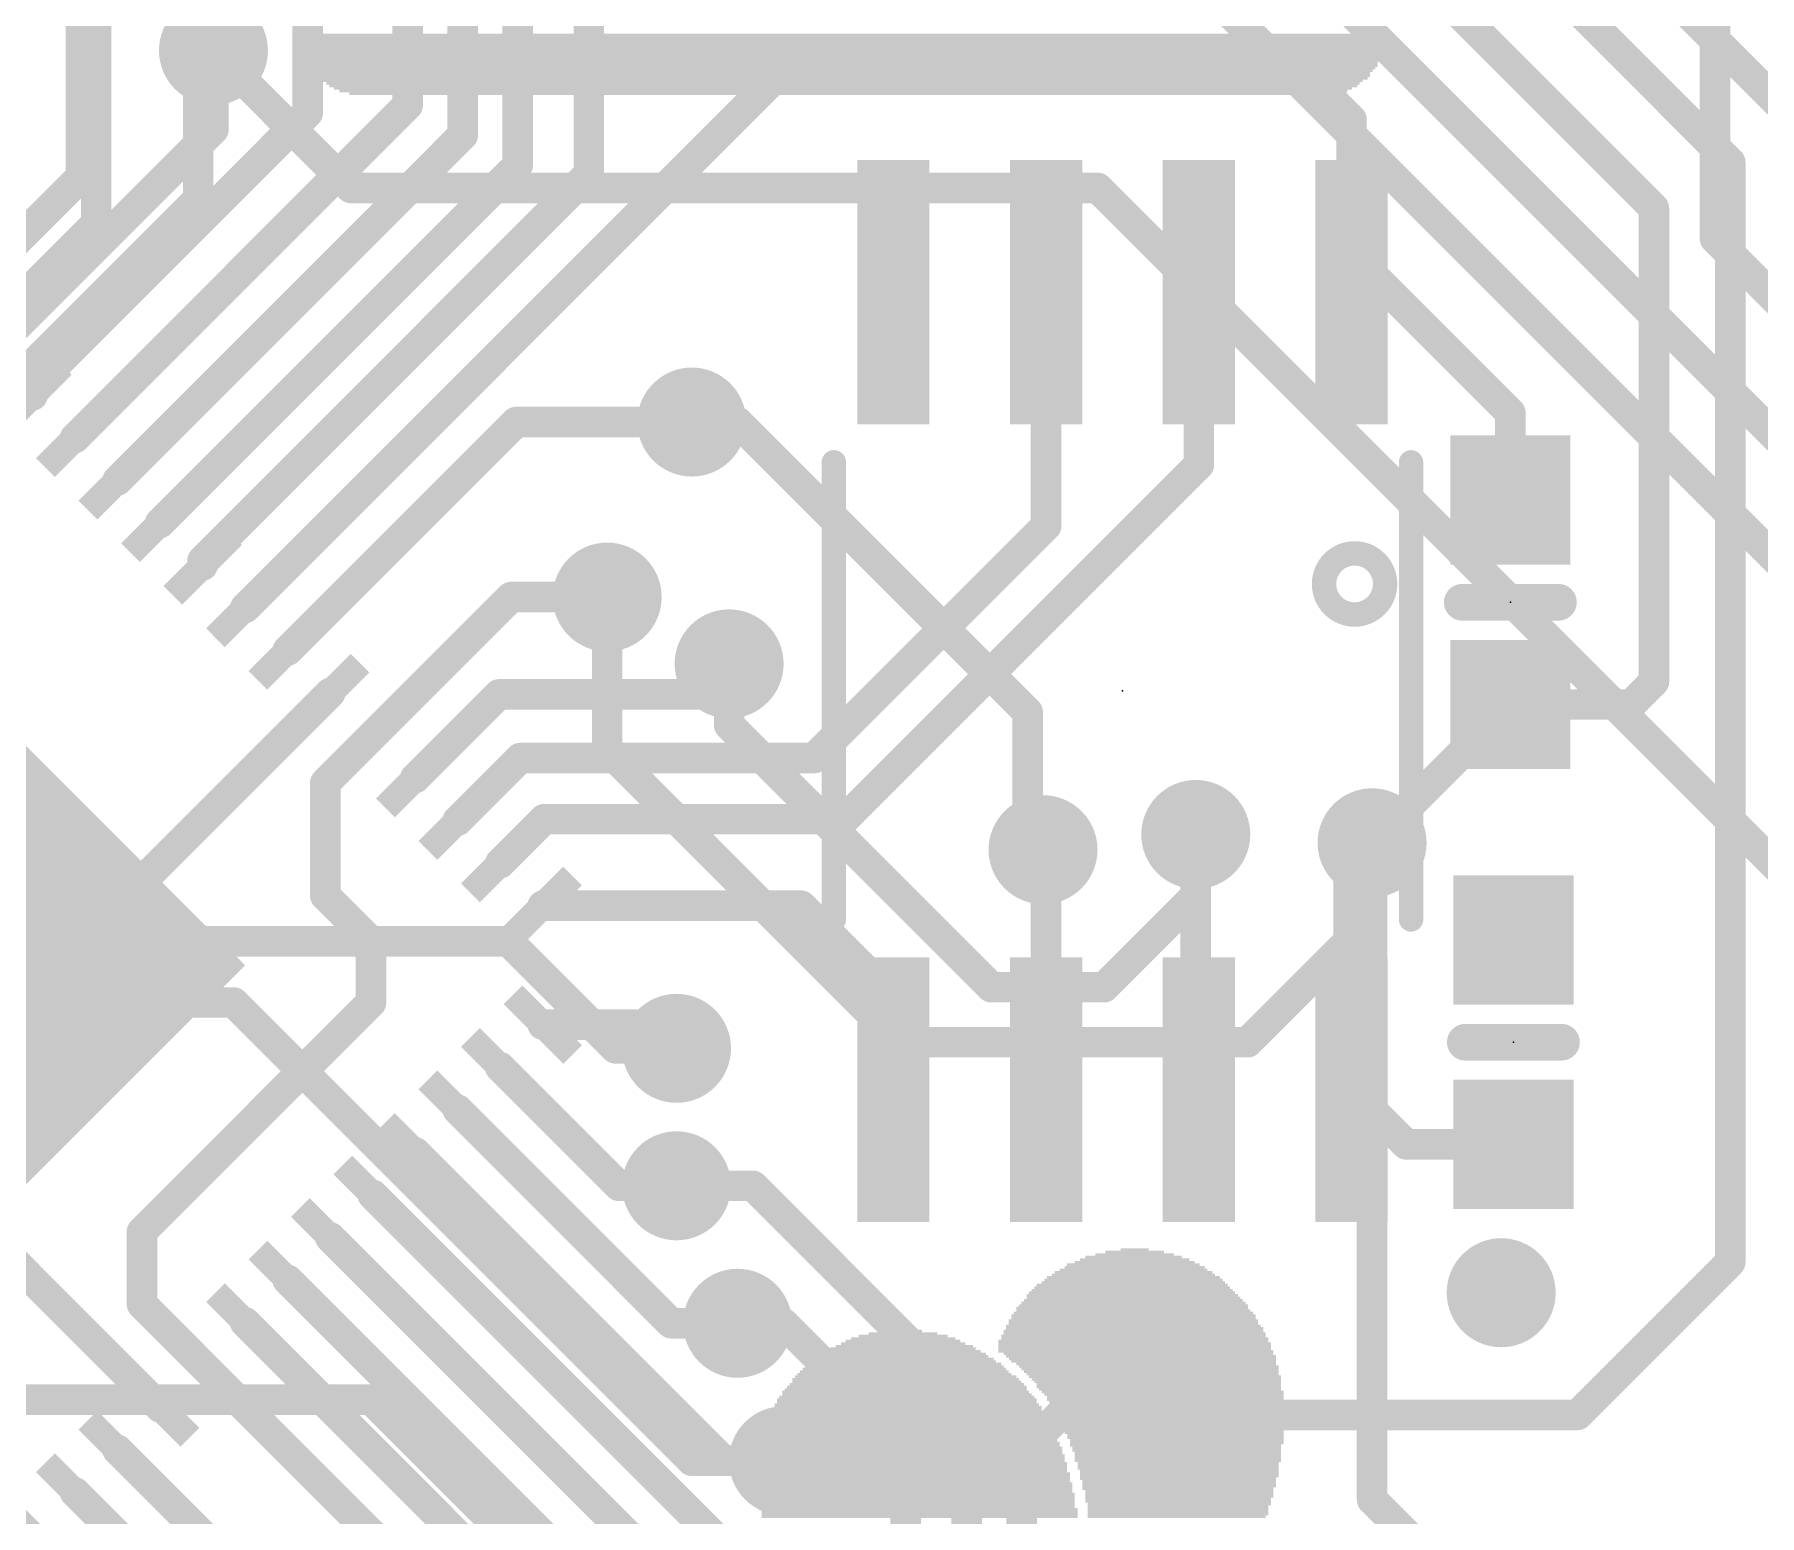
# Model space of a CAD drawing. Extents: x -3.3 to 68.7, y -0.1 to 53.5.
# Drawn here: x 46.48 to 60.82, y 27.74 to 40.05 of the extents above; entities that cross this region are included whole.
import ezdxf

# ---------------------------------------------------------------- set-up
doc = ezdxf.new("R2010")
doc.units = 0
for name, color, linetype in [('1', 12, 'CONTINUOUS'), ('16', 5, 'CONTINUOUS'), ('18', 3, 'CONTINUOUS'), ('200', 4, 'CONTINUOUS'), ('21', 40, 'CONTINUOUS'), ('23', 53, 'CONTINUOUS')]:
    doc.layers.add(name, color=color, linetype=linetype)

# ---------------------------------------------------------------- blocks, each defined once
blk = doc.blocks.new('RECT')
blk.add_solid([(-0.5, -0.5), (0.5, -0.5), (-0.5, 0.5), (0.5, 0.5)])
blk = doc.blocks.new('ROUNDV')
at = {"const_width": 0.5}
blk.add_lwpolyline([(0, -0.25, 1), (0, 0.25, 1), (0, -0.25)], format="xyb", dxfattribs=at)

msp = doc.modelspace()

# ---------------------------------------------------------------- linework, layer by layer
at = {"layer": '1', "const_width": 0.254}
for points in [[(50.038, 39.2146), (50.038, 50.038)], [(49.5808, 39.4645), (49.5808, 49.8602)], [(50.4952, 38.9647), (50.4952, 47.9552)], [(51.0867, 44.0363), (51.0867, 38.8915)], [(59.944, 38.608), (55.118, 43.434)], [(48.7485, 41.2945), (48.7485, 39.3998)], [(61.087, 39.37), (59.309, 41.148)], [(46.863, 40.767), (46.863, 38.868)], [(60.579, 38.989), (59.2034, 40.3646)], [(47.9651, 39.9189), (47.9651, 39.263)], [(48.2288, 35.2841), (52.8227, 39.878)], [(56.896, 39.878), (52.8227, 39.878)], [(57.4294, 39.3446), (56.896, 39.878)], [(46.461, 37.1123), (48.7485, 39.3998)], [(46.8146, 36.6983), (49.5808, 39.4645)], [(57.4294, 39.3446), (57.4294, 38.227)], [(46.1075, 37.4054), (47.9651, 39.263)], [(47.1681, 36.3447), (50.038, 39.2146)], [(47.5217, 35.9912), (50.4952, 38.9647)], [(60.579, 29.845), (60.579, 38.989)], [(45.7539, 37.7589), (46.863, 38.868)], [(51.0867, 38.8915), (47.8752, 35.68)], [(59.944, 38.608), (59.944, 34.671)], [(57.4294, 38.227), (57.4294, 37.9098)], [(58.7502, 36.9062), (57.4294, 38.227)], [(54.8894, 35.9664), (54.8894, 37.9098)], [(56.1594, 36.4744), (56.1594, 37.9098)], [(46.461, 37.0518), (46.461, 37.1123)], [(58.7502, 36.1814), (58.7502, 36.9062)], [(50.4818, 36.83), (48.5824, 34.9305)], [(51.943, 36.83), (50.4818, 36.83)], [(53.213, 33.528), (56.1594, 36.4744)], [(54.8894, 35.9664), (52.959, 34.036)], [(47.8752, 35.6376), (47.8752, 35.68)], [(49.2895, 34.2234), (50.4406, 35.3746)], [(51.2394, 35.3746), (50.4406, 35.3746)], [(52.2535, 34.8194), (51.9995, 34.5654)], [(59.7544, 34.4814), (59.944, 34.671)], [(48.9359, 34.577), (46.6732, 32.3142)], [(49.643, 33.8698), (50.3386, 34.5654)], [(51.9995, 34.5654), (50.3386, 34.5654)], [(57.6004, 33.3316), (58.7502, 34.4814)], [(58.7502, 34.4814), (59.7544, 34.4814)], [(49.2895, 34.2234), (48.895, 33.8289)], [(49.9966, 33.5163), (50.5163, 34.036)], [(52.959, 34.036), (50.5163, 34.036)], [(48.895, 33.8289), (48.895, 32.893)], [(50.3501, 33.1627), (50.7154, 33.528)], [(53.213, 33.528), (50.7154, 33.528)], [(56.134, 33.401), (56.134, 31.3052)], [(57.4294, 33.1606), (57.6004, 33.3316)], [(54.864, 33.274), (54.8894, 33.2486)], [(54.8894, 33.2486), (54.8894, 31.2798)], [(57.4294, 31.2798), (57.4294, 33.1606)], [(48.895, 32.893), (49.276, 32.512)], [(50.7037, 32.8092), (52.852, 32.8092)], [(53.6194, 32.0418), (52.852, 32.8092)], [(49.276, 32.512), (49.276, 32.004)], [(46.6732, 32.3142), (44.9054, 32.3142)], [(53.6194, 32.0418), (53.6194, 31.2798)], [(49.276, 32.004), (47.371, 30.099)], [(51.6198, 31.8192), (50.7037, 31.8192)], [(51.816, 31.623), (51.6198, 31.8192)], [(51.3358, 30.48), (50.3501, 31.4657)], [(56.134, 31.3052), (56.1594, 31.2798)], [(47.5217, 28.6373), (44.9054, 31.2536)], [(57.8854, 30.8238), (57.4294, 31.2798)], [(49.9966, 31.1121), (51.7717, 29.337)], [(49.643, 30.7586), (52.2076, 28.194)], [(58.7756, 30.8238), (57.8854, 30.8238)], [(51.816, 30.48), (51.3358, 30.48)], [(49.2895, 30.405), (56.7075, 22.987)], [(47.371, 30.099), (47.371, 29.4951)], [(48.9359, 30.0515), (57.1434, 21.844)], [(60.579, 29.845), (59.309, 28.575)], [(48.5824, 29.6979), (57.15, 21.1303)], [(47.371, 29.4951), (47.8752, 28.9908)], [(48.2288, 29.3444), (56.642, 20.9312)], [(52.324, 29.337), (51.7717, 29.337)], [(47.8752, 28.9908), (49.9958, 26.8703)], [(59.309, 28.575), (55.499, 28.575)], [(47.1681, 28.2837), (48.387, 27.0648)], [(52.2076, 28.194), (52.705, 28.194)], [(46.8146, 27.9302), (47.625, 27.1197)]]:
    msp.add_lwpolyline(points, dxfattribs=at)
at = {"layer": '1', "const_width": 0.127}
for points in [[(48.0286, 39.9189, 1), (47.9016, 39.9189)], [(52.8227, 39.9415, 1), (52.8227, 39.8145)], [(52.8676, 39.8331, 1), (52.7778, 39.9229)], [(56.9409, 39.9229, 1), (56.8511, 39.8331)], [(56.896, 39.8145, 1), (56.896, 39.9415)], [(48.685, 39.3998, 1), (48.812, 39.3998)], [(48.7934, 39.3549, 1), (48.7036, 39.4447)], [(49.5173, 39.4645, 1), (49.6443, 39.4645)], [(49.6257, 39.4196, 1), (49.5359, 39.5094)], [(57.4929, 39.3446, 1), (57.3659, 39.3446)], [(57.3845, 39.2997, 1), (57.4743, 39.3895)], [(47.9016, 39.263, 1), (48.0286, 39.263)], [(48.01, 39.2181, 1), (47.9202, 39.3079)], [(50.0829, 39.1697, 1), (49.9931, 39.2595)], [(49.9745, 39.2146, 1), (50.1015, 39.2146)], [(50.4317, 38.9647, 1), (50.5587, 38.9647)], [(50.5401, 38.9198, 1), (50.4503, 39.0096)], [(60.6425, 38.989, 1), (60.5155, 38.989)], [(60.5341, 38.9441, 1), (60.6239, 39.0339)], [(46.7995, 38.868, 1), (46.9265, 38.868)], [(46.9079, 38.8231, 1), (46.8181, 38.9129)], [(51.0232, 38.8915, 1), (51.1502, 38.8915)], [(51.1316, 38.8466, 1), (51.0418, 38.9364)], [(60.0075, 38.608, 1), (59.8805, 38.608)], [(59.8991, 38.5631, 1), (59.9889, 38.6529)], [(57.4929, 38.227, 1), (57.3659, 38.227)], [(57.4743, 38.2719, 1), (57.3845, 38.1821)], [(57.3659, 38.227, 1), (57.4929, 38.227)], [(54.9529, 37.9098, 1), (54.8259, 37.9098)], [(56.2229, 37.9098, 1), (56.0959, 37.9098)], [(57.3659, 37.9098, 1), (57.4929, 37.9098)], [(46.5245, 37.1123, 1), (46.3975, 37.1123)], [(46.4161, 37.1572, 1), (46.5059, 37.0674)], [(46.3975, 37.0518, 1), (46.5245, 37.0518)], [(58.8137, 36.9062, 1), (58.6867, 36.9062)], [(58.7053, 36.8613, 1), (58.7951, 36.9511)], [(50.4818, 36.8935, 1), (50.4818, 36.7665)], [(50.5267, 36.7851, 1), (50.4369, 36.8749)], [(51.943, 36.7665, 1), (51.943, 36.8935)], [(46.7697, 36.7432, 1), (46.8595, 36.6534)], [(56.2043, 36.4295, 1), (56.1145, 36.5193)], [(47.1232, 36.3896, 1), (47.213, 36.2998)], [(56.0959, 36.4744, 1), (56.2229, 36.4744)], [(58.6867, 36.1814, 1), (58.8137, 36.1814)], [(47.4768, 36.0361, 1), (47.5666, 35.9463)], [(54.8259, 35.9664, 1), (54.9529, 35.9664)], [(54.9343, 35.9215, 1), (54.8445, 36.0113)], [(47.9387, 35.68, 1), (47.8117, 35.68)], [(47.8303, 35.7249, 1), (47.9201, 35.6351)], [(47.8117, 35.6376, 1), (47.9387, 35.6376)], [(50.4406, 35.4381, 1), (50.4406, 35.3111)], [(50.4855, 35.3297, 1), (50.3957, 35.4195)], [(51.2394, 35.3111, 1), (51.2394, 35.4381)], [(48.1839, 35.329, 1), (48.2737, 35.2392)], [(48.5374, 34.9754, 1), (48.6273, 34.8856)], [(52.2984, 34.7745, 1), (52.2086, 34.8643)], [(59.8805, 34.671, 1), (60.0075, 34.671)], [(59.9889, 34.6261, 1), (59.8991, 34.7159)], [(48.9808, 34.5321, 1), (48.891, 34.6219)], [(50.3386, 34.6289, 1), (50.3386, 34.5019)], [(50.3835, 34.5205, 1), (50.2937, 34.6103)], [(51.9546, 34.6103, 1), (52.0444, 34.5205)], [(51.9995, 34.5019, 1), (51.9995, 34.6289)], [(58.7502, 34.5449, 1), (58.7502, 34.4179)], [(58.7951, 34.4365, 1), (58.7053, 34.5263)], [(59.7095, 34.5263, 1), (59.7993, 34.4365)], [(59.7544, 34.4179, 1), (59.7544, 34.5449)], [(49.2446, 34.2683, 1), (49.3344, 34.1785)], [(49.3344, 34.1785, 1), (49.2446, 34.2683)], [(50.5163, 34.0995, 1), (50.5163, 33.9725)], [(50.5612, 33.9911, 1), (50.4714, 34.0809)], [(52.9141, 34.0809, 1), (53.0039, 33.9911)], [(52.959, 33.9725, 1), (52.959, 34.0995)], [(48.9585, 33.8289, 1), (48.8315, 33.8289)], [(48.8501, 33.8738, 1), (48.9399, 33.784)], [(49.5981, 33.9147, 1), (49.6879, 33.8249)], [(49.9517, 33.5612, 1), (50.0415, 33.4714)], [(50.7154, 33.5915, 1), (50.7154, 33.4645)], [(50.7603, 33.4831, 1), (50.6705, 33.5729)], [(53.1681, 33.5729, 1), (53.2579, 33.4831)], [(53.213, 33.4645, 1), (53.213, 33.5915)], [(56.1975, 33.401, 1), (56.0705, 33.401)], [(57.5555, 33.3765, 1), (57.6453, 33.2867)], [(57.6453, 33.2867, 1), (57.5555, 33.3765)], [(54.9089, 33.3189, 1), (54.8191, 33.2291)], [(54.9529, 33.2486, 1), (54.8259, 33.2486)], [(54.8445, 33.2037, 1), (54.9343, 33.2935)], [(57.4929, 33.1606, 1), (57.3659, 33.1606)], [(50.3052, 33.2076, 1), (50.395, 33.1178)], [(57.3845, 33.2055, 1), (57.4743, 33.1157)], [(48.9399, 32.9379, 1), (48.8501, 32.8481)], [(48.8315, 32.893, 1), (48.9585, 32.893)], [(50.7037, 32.8727, 1), (50.7037, 32.7457)], [(52.8969, 32.8541, 1), (52.8071, 32.7643)], [(52.852, 32.7457, 1), (52.852, 32.8727)], [(49.3395, 32.512, 1), (49.2125, 32.512)], [(49.2311, 32.4671, 1), (49.3209, 32.5569)], [(46.6283, 32.3591, 1), (46.7181, 32.2693)], [(46.6732, 32.2507, 1), (46.6732, 32.3777)], [(53.6829, 32.0418, 1), (53.5559, 32.0418)], [(53.5745, 31.9969, 1), (53.6643, 32.0867)], [(49.2125, 32.004, 1), (49.3395, 32.004)], [(49.3209, 31.9591, 1), (49.2311, 32.0489)], [(50.7037, 31.8827, 1), (50.7037, 31.7557)], [(51.6647, 31.8641, 1), (51.5749, 31.7743)], [(51.6198, 31.7557, 1), (51.6198, 31.8827)], [(51.7711, 31.5781, 1), (51.8609, 31.6679)], [(50.395, 31.5106, 1), (50.3052, 31.4208)], [(56.1789, 31.3501, 1), (56.0891, 31.2603)], [(53.5559, 31.2798, 1), (53.6829, 31.2798)], [(54.8259, 31.2798, 1), (54.9529, 31.2798)], [(56.0705, 31.3052, 1), (56.1975, 31.3052)], [(56.1145, 31.2349, 1), (56.2043, 31.3247)], [(57.4743, 31.3247, 1), (57.3845, 31.2349)], [(57.3659, 31.2798, 1), (57.4929, 31.2798)], [(50.0415, 31.157, 1), (49.9517, 31.0672)], [(49.6879, 30.8035, 1), (49.5981, 30.7137)], [(57.8854, 30.8873, 1), (57.8854, 30.7603)], [(57.8405, 30.7789, 1), (57.9303, 30.8687)], [(58.7756, 30.7603, 1), (58.7756, 30.8873)], [(51.3358, 30.5435, 1), (51.3358, 30.4165)], [(51.2909, 30.4351, 1), (51.3807, 30.5249)], [(51.816, 30.4165, 1), (51.816, 30.5435)], [(49.3344, 30.4499, 1), (49.2446, 30.3601)], [(47.4345, 30.099, 1), (47.3075, 30.099)], [(47.3261, 30.1439, 1), (47.4159, 30.0541)], [(48.9808, 30.0964, 1), (48.891, 30.0066)], [(60.5155, 29.845, 1), (60.6425, 29.845)], [(60.6239, 29.8001, 1), (60.5341, 29.8899)], [(48.6273, 29.7428, 1), (48.5374, 29.653)], [(47.4159, 29.54, 1), (47.3261, 29.4502)], [(47.3075, 29.4951, 1), (47.4345, 29.4951)], [(48.2737, 29.3893, 1), (48.1839, 29.2995)], [(51.7717, 29.4005, 1), (51.7717, 29.2735)], [(51.7268, 29.2921, 1), (51.8166, 29.3819)], [(52.324, 29.2735, 1), (52.324, 29.4005)], [(47.9201, 29.0357, 1), (47.8303, 28.9459)], [(47.8303, 28.9459, 1), (47.9201, 29.0357)], [(47.4768, 28.5924, 1), (47.5666, 28.6822)], [(55.499, 28.6385, 1), (55.499, 28.5115)], [(59.309, 28.5115, 1), (59.309, 28.6385)], [(59.2641, 28.6199, 1), (59.3539, 28.5301)], [(47.213, 28.3286, 1), (47.1232, 28.2388)], [(52.2076, 28.2575, 1), (52.2076, 28.1305)], [(52.1627, 28.1491, 1), (52.2525, 28.2389)], [(52.705, 28.1305, 1), (52.705, 28.2575)], [(46.8595, 27.9751, 1), (46.7697, 27.8852)]]:
    msp.add_lwpolyline(points, format="xyb", dxfattribs=at)
at = {"layer": '16', "const_width": 0.254}
for points in [[(60.452, 41.783), (60.452, 38.354)], [(64.008, 33.655), (56.007, 41.656)], [(63.246, 33.401), (55.88, 40.767)], [(46.99, 40.64), (46.99, 38.481)], [(47.9651, 39.9189), (47.8381, 39.7919)], [(49.1081, 38.7759), (47.9651, 39.9189)], [(47.8381, 39.7919), (47.8381, 38.6825)], [(55.3195, 38.7759), (49.1081, 38.7759)], [(61.468, 32.6274), (55.3195, 38.7759)], [(47.8381, 38.6825), (42.8106, 33.655)], [(42.672, 34.163), (46.99, 38.481)], [(60.452, 38.354), (67.183, 31.623)], [(52.324, 36.83), (51.943, 36.83)], [(52.324, 36.83), (54.737, 34.417)], [(51.2394, 35.3746), (51.2394, 34.1046)], [(52.2535, 34.3114), (52.2535, 34.8194)], [(54.4339, 32.131), (52.2535, 34.3114)], [(54.737, 34.417), (54.737, 33.401)], [(51.2394, 34.1046), (53.6702, 31.6738)], [(54.737, 33.401), (54.864, 33.274)], [(56.134, 32.893), (56.134, 33.401)], [(57.404, 33.1352), (57.6004, 33.3316)], [(57.6004, 27.8706), (57.6004, 33.3316)], [(57.404, 32.512), (57.404, 33.1352)], [(55.372, 32.131), (56.134, 32.893)], [(50.419, 32.512), (22.479, 32.512)], [(51.308, 31.623), (50.419, 32.512)], [(56.5658, 31.6738), (57.404, 32.512)], [(54.4339, 32.131), (55.372, 32.131)], [(48.133, 32.004), (22.733, 32.004)], [(51.943, 28.194), (48.133, 32.004)], [(51.816, 31.623), (51.308, 31.623)], [(53.6702, 31.6738), (56.5658, 31.6738)], [(52.451, 30.48), (51.816, 30.48)], [(54.229, 28.702), (52.451, 30.48)], [(52.705, 29.337), (52.324, 29.337)], [(53.721, 28.321), (52.705, 29.337)], [(43.4424, 28.702), (49.276, 28.702)], [(49.276, 28.702), (53.2638, 24.7142)], [(54.229, 28.702), (54.229, 19.812)], [(55.0048, 28.575), (54.6862, 28.2564)], [(55.499, 28.575), (55.0048, 28.575)], [(53.721, 28.321), (53.721, 19.558)], [(52.705, 28.194), (51.943, 28.194)], [(54.6862, 20.6462), (54.6862, 28.2564)], [(63.5, 21.971), (57.6004, 27.8706)]]:
    msp.add_lwpolyline(points, dxfattribs=at)
at = {"layer": '16', "const_width": 0.127}
for points in [[(48.01, 39.9638, 1), (47.9202, 39.874)], [(48.01, 39.874, 1), (47.9202, 39.9638)], [(47.9016, 39.7919, 1), (47.7746, 39.7919)], [(47.7932, 39.8368, 1), (47.883, 39.747)], [(49.1081, 38.8394, 1), (49.1081, 38.7124)], [(49.0632, 38.731, 1), (49.153, 38.8208)], [(55.3644, 38.8208, 1), (55.2746, 38.731)], [(55.3195, 38.7124, 1), (55.3195, 38.8394)], [(47.7746, 38.6825, 1), (47.9016, 38.6825)], [(47.883, 38.6376, 1), (47.7932, 38.7274)], [(47.0349, 38.4361, 1), (46.9451, 38.5259)], [(46.9265, 38.481, 1), (47.0535, 38.481)], [(60.4969, 38.3989, 1), (60.4071, 38.3091)], [(60.3885, 38.354, 1), (60.5155, 38.354)], [(51.943, 36.8935, 1), (51.943, 36.7665)], [(52.3689, 36.8749, 1), (52.2791, 36.7851)], [(52.324, 36.7665, 1), (52.324, 36.8935)], [(51.3029, 35.3746, 1), (51.1759, 35.3746)], [(52.317, 34.8194, 1), (52.19, 34.8194)], [(52.2984, 34.3563, 1), (52.2086, 34.2665)], [(54.8005, 34.417, 1), (54.6735, 34.417)], [(54.6921, 34.3721, 1), (54.7819, 34.4619)], [(52.19, 34.3114, 1), (52.317, 34.3114)], [(51.2843, 34.1495, 1), (51.1945, 34.0597)], [(51.1759, 34.1046, 1), (51.3029, 34.1046)], [(54.7819, 33.4459, 1), (54.6921, 33.3561)], [(54.6735, 33.401, 1), (54.8005, 33.401)], [(56.1975, 33.401, 1), (56.0705, 33.401)], [(57.6639, 33.3316, 1), (57.5369, 33.3316)], [(57.6453, 33.2867, 1), (57.5555, 33.3765)], [(54.8191, 33.2291, 1), (54.9089, 33.3189)], [(57.4675, 33.1352, 1), (57.3405, 33.1352)], [(57.3591, 33.1801, 1), (57.4489, 33.0903)], [(56.1789, 32.8481, 1), (56.0891, 32.9379)], [(56.0705, 32.893, 1), (56.1975, 32.893)], [(50.4639, 32.5569, 1), (50.3741, 32.4671)], [(50.419, 32.4485, 1), (50.419, 32.5755)], [(57.3405, 32.512, 1), (57.4675, 32.512)], [(57.4489, 32.4671, 1), (57.3591, 32.5569)], [(54.4339, 32.1945, 1), (54.4339, 32.0675)], [(54.389, 32.0861, 1), (54.4788, 32.1759)], [(55.3271, 32.1759, 1), (55.4169, 32.0861)], [(55.372, 32.0675, 1), (55.372, 32.1945)], [(48.1779, 32.0489, 1), (48.0881, 31.9591)], [(48.133, 31.9405, 1), (48.133, 32.0675)], [(51.308, 31.6865, 1), (51.308, 31.5595)], [(51.2631, 31.5781, 1), (51.3529, 31.6679)], [(51.816, 31.5595, 1), (51.816, 31.6865)], [(53.6702, 31.7373, 1), (53.6702, 31.6103)], [(53.6253, 31.6289, 1), (53.7151, 31.7187)], [(56.5209, 31.7187, 1), (56.6107, 31.6289)], [(56.5658, 31.6103, 1), (56.5658, 31.7373)], [(51.816, 30.5435, 1), (51.816, 30.4165)], [(52.4959, 30.5249, 1), (52.4061, 30.4351)], [(52.451, 30.4165, 1), (52.451, 30.5435)], [(52.324, 29.4005, 1), (52.324, 29.2735)], [(52.7499, 29.3819, 1), (52.6601, 29.2921)], [(52.705, 29.2735, 1), (52.705, 29.4005)], [(49.3209, 28.7469, 1), (49.2311, 28.6571)], [(49.276, 28.6385, 1), (49.276, 28.7655)], [(54.2925, 28.702, 1), (54.1655, 28.702)], [(54.1841, 28.6571, 1), (54.2739, 28.7469)], [(55.0048, 28.6385, 1), (55.0048, 28.5115)], [(55.0497, 28.5301, 1), (54.9599, 28.6199)], [(55.499, 28.5115, 1), (55.499, 28.6385)], [(53.7845, 28.321, 1), (53.6575, 28.321)], [(53.6761, 28.2761, 1), (53.7659, 28.3659)], [(51.943, 28.2575, 1), (51.943, 28.1305)], [(51.8981, 28.1491, 1), (51.9879, 28.2389)], [(52.705, 28.1305, 1), (52.705, 28.2575)], [(54.7497, 28.2564, 1), (54.6227, 28.2564)], [(54.6413, 28.3013, 1), (54.7311, 28.2115)], [(57.6453, 27.9155, 1), (57.5555, 27.8257)], [(57.5369, 27.8706, 1), (57.6639, 27.8706)]]:
    msp.add_lwpolyline(points, format="xyb", dxfattribs=at)
at = {"layer": '21'}
for points, const_width in [([(53.1244, 32.6948), (53.1244, 36.4948)], 0.2032), ([(57.9244, 36.4948), (57.9244, 32.6948)], 0.2032), ([(59.1502, 35.3314), (58.3502, 35.3314)], 0.3048), ([(59.1756, 31.6738), (58.3756, 31.6738)], 0.3048)]:
    msp.add_lwpolyline(points, dxfattribs=dict(at, const_width=const_width))
for points, const_width in [([(53.1752, 36.4948, 1), (53.0736, 36.4948)], 0.1016), ([(57.9752, 36.4948, 1), (57.8736, 36.4948)], 0.1016), ([(57.4548, 35.2298, 1), (57.4548, 35.7378, 1), (57.4548, 35.2298)], 0.2032), ([(58.3502, 35.4076, 1), (58.3502, 35.2552)], 0.1524), ([(59.1502, 35.2552, 1), (59.1502, 35.4076)], 0.1524), ([(53.0736, 32.6948, 1), (53.1752, 32.6948)], 0.1016), ([(57.8736, 32.6948, 1), (57.9752, 32.6948)], 0.1016), ([(58.3756, 31.75, 1), (58.3756, 31.5976)], 0.1524), ([(59.1756, 31.5976, 1), (59.1756, 31.75)], 0.1524)]:
    msp.add_lwpolyline(points, format="xyb", dxfattribs=dict(at, const_width=const_width))
at = {"layer": '23'}
for p in [(58.7502, 35.3314), (55.5244, 34.5948), (58.7756, 31.6738)]:
    msp.add_point(p, dxfattribs=at)

# ---------------------------------------------------------------- block references
at = {"layer": '1'}
for p, xscale, yscale, rotation in [((53.6194, 37.9098), 0.6, 2.2, 180), ((54.8894, 37.9098), 0.6, 2.2, 180), ((56.1594, 37.9098), 0.6, 2.2, 180), ((57.4294, 37.9098), 0.6, 2.2, 180), ((46.461, 37.0518), 0.7, 0.22, 225), ((46.8146, 36.6983), 0.7, 0.22, 225), ((47.1681, 36.3447), 0.7, 0.22, 225), ((47.5217, 35.9912), 0.7, 0.22, 225), ((47.8752, 35.6376), 0.7, 0.22, 225), ((44.9054, 32.3142), 4.7, 4.7, 135), ((48.2288, 35.2841), 0.7, 0.22, 225), ((48.5824, 34.9305), 0.7, 0.22, 225), ((48.9359, 34.577), 0.7, 0.22, 225), ((49.2895, 34.2234), 0.7, 0.22, 225), ((49.643, 33.8698), 0.7, 0.22, 225), ((49.9966, 33.5163), 0.7, 0.22, 225), ((50.3501, 33.1627), 0.7, 0.22, 225), ((50.7037, 32.8092), 0.7, 0.22, 225), ((53.6194, 31.2798), 0.6, 2.2, 180), ((54.8894, 31.2798), 0.6, 2.2, 180), ((56.1594, 31.2798), 0.6, 2.2, 180), ((57.4294, 31.2798), 0.6, 2.2, 180), ((50.7037, 31.8192), 0.7, 0.22, 135), ((50.3501, 31.4657), 0.7, 0.22, 135), ((49.9966, 31.1121), 0.7, 0.22, 135), ((49.643, 30.7586), 0.7, 0.22, 135), ((49.2895, 30.405), 0.7, 0.22, 135), ((48.9359, 30.0515), 0.7, 0.22, 135), ((48.5824, 29.6979), 0.7, 0.22, 135), ((48.2288, 29.3444), 0.7, 0.22, 135), ((47.8752, 28.9908), 0.7, 0.22, 135), ((47.5217, 28.6373), 0.7, 0.22, 135), ((47.1681, 28.2837), 0.7, 0.22, 135), ((46.8146, 27.9302), 0.7, 0.22, 135), ((46.461, 27.5766), 0.7, 0.22, 135)]:
    msp.add_blockref('RECT', p, dxfattribs=dict(at, xscale=xscale, yscale=yscale, rotation=rotation))
at = {"layer": '1', "xscale": 1.075, "rotation": 270}
for p in [(58.7502, 36.1814), (58.7502, 34.4814), (58.7756, 32.5238), (58.7756, 30.8238)]:
    msp.add_blockref('RECT', p, dxfattribs=at)
at = {"layer": '18', "xscale": 0.9064, "yscale": 0.9064}
for p in [(47.9651, 39.9189), (47.9651, 39.9189), (51.943, 36.83), (51.943, 36.83), (51.2394, 35.3746), (51.2394, 35.3746), (52.2535, 34.8194), (52.2535, 34.8194), (54.864, 33.274), (54.864, 33.274), (56.134, 33.401), (56.134, 33.401), (57.6004, 33.3316), (57.6004, 33.3316), (51.816, 31.623), (51.816, 31.623), (51.816, 30.48), (51.816, 30.48), (58.674, 29.591), (58.674, 29.591), (52.324, 29.337), (52.324, 29.337), (55.499, 28.575), (55.499, 28.575), (52.705, 28.194), (52.705, 28.194)]:
    msp.add_blockref('ROUNDV', p, dxfattribs=at)
at = {"layer": '200'}
for p, xscale, yscale in [((53.2028, 40.0473), 9.017, 0.0211), ((53.2028, 40.0262), 9.017, 0.0211), ((53.2028, 40.005), 9.017, 0.0213), ((53.2028, 39.9838), 9.017, 0.0211), ((53.2028, 39.9627), 9.017, 0.0211), ((53.1927, 39.9415), 8.9967, 0.0213), ((53.2028, 39.9203), 8.9764, 0.0211), ((53.2028, 39.8992), 8.9764, 0.0211), ((53.1914, 39.878), 8.9535, 0.0213), ((53.2028, 39.8568), 8.9306, 0.0211), ((53.2028, 39.8357), 8.9306, 0.0211), ((53.2028, 39.8145), 8.89, 0.0213), ((53.2028, 39.7933), 8.89, 0.0211), ((53.2028, 39.7722), 8.8494, 0.0211), ((53.1914, 39.751), 8.8265, 0.0213), ((53.1927, 39.7298), 8.7833, 0.0211), ((53.2028, 39.7087), 8.763, 0.0211), ((53.2028, 39.6875), 8.7224, 0.0213), ((53.1927, 39.6663), 8.6563, 0.0211), ((53.2016, 39.6452), 8.5928, 0.0211), ((53.2028, 39.624), 8.5496, 0.0213), ((53.2016, 39.6028), 8.4658, 0.0211), ((53.2028, 39.5817), 8.382, 0.0211), ((53.2028, 39.5605), 8.2144, 0.0213), ((55.626, 29.845), 0.9957, 0.0213), ((55.626, 29.8662), 0.9093, 0.0211), ((55.6158, 29.8873), 0.8026, 0.0211), ((55.626, 29.9085), 0.6553, 0.0213), ((55.626, 29.9297), 0.4877, 0.0211), ((55.626, 29.9508), 0.2337, 0.0211), ((55.6158, 29.6968), 1.4834, 0.0211), ((55.6158, 29.718), 1.4376, 0.0213), ((55.6158, 29.7392), 1.3564, 0.0211), ((55.6158, 29.7603), 1.3106, 0.0211), ((55.6158, 29.7815), 1.2294, 0.0213), ((55.626, 29.8027), 1.1633, 0.0211), ((55.6158, 29.8238), 1.1024, 0.0211), ((55.6057, 29.5698), 1.7577, 0.0211), ((55.6158, 29.5487), 1.778, 0.0211), ((55.6044, 29.591), 1.7145, 0.0213), ((55.6057, 29.6122), 1.6713, 0.0211), ((55.6044, 29.6333), 1.6281, 0.0211), ((55.6044, 29.6545), 1.5875, 0.0213), ((55.6158, 29.6757), 1.524, 0.0211), ((55.6158, 29.4005), 2.032, 0.0213), ((55.6158, 29.4217), 1.9914, 0.0211), ((55.6158, 29.4428), 1.9456, 0.0211), ((55.6057, 29.464), 1.9253, 0.0213), ((55.6158, 29.4852), 1.905, 0.0211), ((55.6158, 29.5063), 1.8644, 0.0211), ((55.6158, 29.5275), 1.8186, 0.0213), ((53.6893, 29.2735), 0.3378, 0.0213), ((55.6158, 29.2735), 2.159, 0.0213), ((55.6158, 29.3158), 2.1184, 0.0211), ((55.626, 29.2947), 2.1387, 0.0211), ((55.6158, 29.3582), 2.0726, 0.0211), ((55.6158, 29.337), 2.0726, 0.0213), ((55.6158, 29.3793), 2.032, 0.0211), ((53.6994, 29.1253), 1.2065, 0.0211), ((53.7108, 29.1465), 1.143, 0.0213), ((53.7007, 29.1677), 1.0363, 0.0211), ((53.6994, 29.1888), 0.9525, 0.0211), ((53.7007, 29.21), 0.8687, 0.0213), ((53.7007, 29.2312), 0.7417, 0.0211), ((53.6994, 29.2523), 0.5715, 0.0211), ((55.6158, 29.1888), 2.2454, 0.0211), ((55.626, 29.1677), 2.2657, 0.0211), ((55.626, 29.1465), 2.2657, 0.0213), ((55.626, 29.1253), 2.2657, 0.0211), ((55.6158, 29.2312), 2.1996, 0.0211), ((55.6273, 29.21), 2.2225, 0.0213), ((55.626, 29.2523), 2.1793, 0.0211), ((53.7108, 28.9772), 1.651, 0.0211), ((53.7223, 28.9983), 1.5875, 0.0211), ((53.7108, 29.0195), 1.524, 0.0213), ((53.7108, 29.0407), 1.4834, 0.0211), ((53.7007, 29.0618), 1.4173, 0.0211), ((53.7108, 29.083), 1.3564, 0.0213), ((53.7007, 29.1042), 1.2903, 0.0211), ((55.6362, 29.1042), 2.286, 0.0211), ((55.6578, 29.083), 2.2428, 0.0213), ((55.6793, 29.0618), 2.2454, 0.0211), ((55.6908, 29.0407), 2.2225, 0.0211), ((55.7009, 29.0195), 2.2022, 0.0213), ((55.7225, 28.9983), 2.159, 0.0211), ((55.7428, 28.9772), 2.159, 0.0211), ((53.7324, 28.829), 1.9482, 0.0213), ((53.721, 28.8713), 1.8847, 0.0211), ((53.7312, 28.8502), 1.905, 0.0211), ((53.7223, 28.8925), 1.8415, 0.0213), ((53.7108, 28.9137), 1.778, 0.0211), ((53.7108, 28.9348), 1.7374, 0.0211), ((53.7108, 28.956), 1.6916, 0.0213), ((55.753, 28.956), 2.1387, 0.0213), ((55.7644, 28.9348), 2.1158, 0.0211), ((55.7746, 28.9137), 2.0955, 0.0211), ((55.7949, 28.8925), 2.0955, 0.0213), ((55.8063, 28.8713), 2.0726, 0.0211), ((55.8165, 28.8502), 2.0523, 0.0211), ((55.8267, 28.829), 2.032, 0.0213), ((53.7312, 28.702), 2.159, 0.0213), ((53.7312, 28.6808), 2.159, 0.0211), ((53.7312, 28.7232), 2.1184, 0.0211), ((53.721, 28.7655), 2.0523, 0.0213), ((53.7324, 28.7443), 2.0752, 0.0211), ((53.721, 28.7867), 2.0117, 0.0211), ((53.7312, 28.8078), 1.9914, 0.0211), ((55.8267, 28.8078), 2.032, 0.0211), ((55.8368, 28.7867), 2.0117, 0.0211), ((55.8597, 28.7655), 2.0117, 0.0213), ((55.8698, 28.7443), 1.9914, 0.0211), ((55.8813, 28.7232), 1.9685, 0.0211), ((55.8813, 28.702), 1.9685, 0.0213), ((55.8914, 28.6808), 1.9482, 0.0211), ((53.7312, 28.575), 2.286, 0.0213), ((53.7426, 28.5538), 2.3089, 0.0211), ((53.7324, 28.6173), 2.2428, 0.0211), ((53.7426, 28.5962), 2.2631, 0.0211), ((53.7312, 28.6597), 2.1996, 0.0211), ((53.7426, 28.6385), 2.2225, 0.0213), ((55.9016, 28.6597), 1.9279, 0.0211), ((55.9016, 28.6385), 1.9279, 0.0213), ((55.913, 28.6173), 1.905, 0.0211), ((55.913, 28.5962), 1.905, 0.0211), ((55.9232, 28.575), 1.8847, 0.0213), ((55.9232, 28.5538), 1.8847, 0.0211), ((53.7426, 28.4268), 2.4359, 0.0211), ((53.7528, 28.4057), 2.4562, 0.0211), ((53.754, 28.448), 2.413, 0.0213), ((53.7426, 28.4903), 2.3901, 0.0211), ((53.7426, 28.4692), 2.3901, 0.0211), ((53.7426, 28.5327), 2.3495, 0.0211), ((53.7426, 28.5115), 2.3495, 0.0213), ((55.9333, 28.5327), 1.8644, 0.0211), ((55.9333, 28.5115), 1.8644, 0.0213), ((55.9448, 28.4903), 1.8415, 0.0211), ((55.9448, 28.4692), 1.8415, 0.0211), ((55.9549, 28.448), 1.8212, 0.0213), ((55.9549, 28.4268), 1.8212, 0.0211), ((55.9651, 28.4057), 1.8009, 0.0211), ((53.7528, 28.3422), 2.4968, 0.0211), ((53.7528, 28.321), 2.4968, 0.0213), ((53.7642, 28.2998), 2.5197, 0.0211), ((53.7642, 28.2787), 2.5197, 0.0211), ((53.7642, 28.2575), 2.5197, 0.0213), ((53.7528, 28.3845), 2.4562, 0.0213), ((53.7528, 28.3633), 2.4562, 0.0211), ((55.9651, 28.3845), 1.8009, 0.0213), ((55.9765, 28.3633), 1.778, 0.0211), ((55.9765, 28.3422), 1.778, 0.0211), ((55.9651, 28.321), 1.7551, 0.0213), ((55.9753, 28.2998), 1.7348, 0.0211), ((55.9753, 28.2787), 1.7348, 0.0211), ((55.9854, 28.2575), 1.7145, 0.0213), ((53.7743, 28.1728), 2.5806, 0.0211), ((53.7743, 28.1517), 2.5806, 0.0211), ((53.7743, 28.1305), 2.5806, 0.0213), ((53.7743, 28.1093), 2.5806, 0.0211), ((53.7642, 28.2363), 2.5603, 0.0211), ((53.7642, 28.2152), 2.5603, 0.0211), ((53.7642, 28.194), 2.5603, 0.0213), ((55.9854, 28.2363), 1.7145, 0.0211), ((55.9854, 28.2152), 1.7145, 0.0211), ((55.9854, 28.194), 1.7145, 0.0213), ((55.9867, 28.1728), 1.6713, 0.0211), ((55.9867, 28.1517), 1.6713, 0.0211), ((55.9867, 28.1305), 1.6713, 0.0213), ((55.9968, 28.1093), 1.651, 0.0211), ((53.7959, 28.0035), 2.6238, 0.0213), ((53.7959, 27.9823), 2.6238, 0.0211), ((53.7858, 28.0882), 2.6035, 0.0211), ((53.7858, 28.067), 2.6035, 0.0213), ((53.7858, 28.0458), 2.6035, 0.0211), ((53.7858, 28.0247), 2.6035, 0.0211), ((55.9968, 28.0882), 1.651, 0.0211), ((55.9968, 28.067), 1.651, 0.0213), ((55.9867, 28.0458), 1.6307, 0.0211), ((55.9968, 28.0247), 1.6104, 0.0211), ((55.9968, 28.0035), 1.6104, 0.0213), ((55.9968, 27.9823), 1.6104, 0.0211), ((53.7959, 27.9612), 2.6238, 0.0211), ((53.7959, 27.94), 2.6238, 0.0213), ((53.8061, 27.9188), 2.6441, 0.0211), ((53.8061, 27.8977), 2.6441, 0.0211), ((53.8163, 27.8765), 2.6238, 0.0213), ((53.8163, 27.8553), 2.6238, 0.0211), ((53.8163, 27.8342), 2.6238, 0.0211), ((55.9854, 27.9612), 1.5875, 0.0211), ((55.9968, 27.94), 1.5646, 0.0213), ((55.9968, 27.9188), 1.5646, 0.0211), ((55.9968, 27.8977), 1.5646, 0.0211), ((55.9867, 27.8765), 1.5443, 0.0213), ((55.9867, 27.8553), 1.5443, 0.0211), ((55.9968, 27.8342), 1.524, 0.0211), ((53.8163, 27.813), 2.6238, 0.0213), ((53.8277, 27.7918), 2.6467, 0.0211), ((53.8378, 27.7707), 2.6264, 0.0211), ((53.8378, 27.7495), 2.6264, 0.0213), ((53.8378, 27.7283), 2.6264, 0.0211), ((55.9867, 27.813), 1.5037, 0.0213), ((55.9867, 27.7918), 1.5037, 0.0211), ((55.9867, 27.7707), 1.5037, 0.0211), ((55.9867, 27.7495), 1.5037, 0.0213), ((55.9753, 27.7283), 1.4808, 0.0211)]:
    msp.add_blockref('RECT', p, dxfattribs=dict(at, xscale=xscale, yscale=yscale))

doc.saveas('drawing.dxf')
